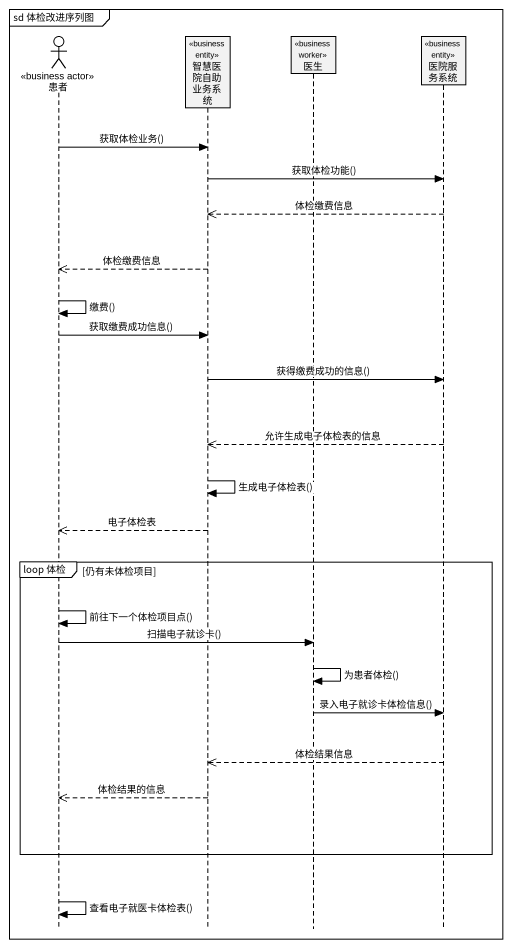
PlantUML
@startuml
mainframe sd 体检改进序列图
hide footbox
actor 患者 <<business actor>>
participant 智慧医院自助业务系统 <<business entity>>
participant 医生 <<business worker>>
participant 医院服务系统 <<business entity>>

患者 -> 智慧医院自助业务系统 : 获取体检业务()
智慧医院自助业务系统 -> 医院服务系统 : 获取体检功能()
医院服务系统 -->> 智慧医院自助业务系统 : 体检缴费信息
智慧医院自助业务系统 -->> 患者 : 体检缴费信息
患者 -> 患者 : 缴费()
患者 -> 智慧医院自助业务系统 : 获取缴费成功信息()
智慧医院自助业务系统 -> 医院服务系统 : 获得缴费成功的信息()
医院服务系统 -->> 智慧医院自助业务系统 : 允许生成电子体检表的信息
智慧医院自助业务系统 -> 智慧医院自助业务系统 : 生成电子体检表()
智慧医院自助业务系统 -->> 患者 : 电子体检表
group loop 体检 [仍有未体检项目]
  患者 -> 患者 : 前往下一个体检项目点()
  患者 -> 医生 : 扫描电子就诊卡()
  医生 -> 医生 : 为患者体检()
  医生 -> 医院服务系统 : 录入电子就诊卡体检信息()
  医院服务系统 -->> 智慧医院自助业务系统 : 体检结果信息
  智慧医院自助业务系统 -->> 患者 : 体检结果的信息
end
患者 -> 患者 : 查看电子就医卡体检表()
@enduml
